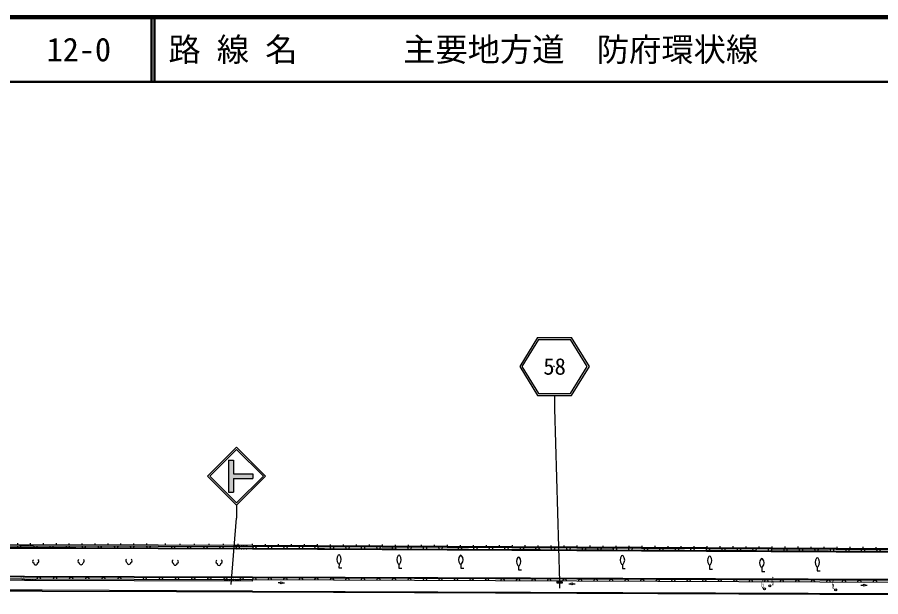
# Model space of a CAD drawing. Units: millimetres, scale not verified. Extents: x 40000 to 680000, y 20000 to 380000.
# Drawn here: x 156972 to 290712, y 290180 to 380000 of the extents above; entities that cross this region are included whole.
import ezdxf
from ezdxf.enums import TextEntityAlignment as Align

# ---------------------------------------------------------------- set-up
doc = ezdxf.new("R2010")
doc.units = ezdxf.units.MM
doc.header["$LTSCALE"] = 1000
for name, color, linetype, lineweight in [('M-BGD', 7, 'Continuous', 25), ('M-BGD-EXST', 7, 'Continuous', 25), ('M-STR-STRC', 7, 'Continuous', 25), ('M-TTL', 2, 'Continuous', 140), ('M-TTL-LINE', 7, 'Continuous', 50)]:
    doc.layers.add(name, color=color, linetype=linetype, lineweight=lineweight)
doc.layers.add('M-TTL-TXT', color=7, linetype='Continuous')
doc.styles.add('ＭＳ ゴシック', font='')
doc.styles.add('ＭＳ 明朝', font='')
doc.styles.get('ＭＳ ゴシック').set_extended_font_data('MS Gothic')
doc.styles.get('ＭＳ 明朝').set_extended_font_data('MS Mincho')

msp = doc.modelspace()

# ---------------------------------------------------------------- hatches: boundary and pattern name
at = {"layer": 'M-STR-STRC'}
msp.add_hatch(color=256, dxfattribs=at).paths.add_polyline_path([(189692, 311371), (190442, 311371), (190442, 309246), (193442, 309246), (193442, 308496), (190442, 308496), (190442, 306371), (189692, 306371)])

# ---------------------------------------------------------------- linework, layer by layer
at = {"layer": 'M-BGD'}
for p, q in [((157034, 298232), (157035, 298482)), ((159034, 298226), (159035, 298476)), ((161034, 298219), (161035, 298469)), ((163034, 298213), (163035, 298463)), ((165034, 298206), (165035, 298456)), ((167034, 298200), (167035, 298450)), ((169034, 298193), (169035, 298443)), ((171034, 298187), (171035, 298437)), ((173034, 298180), (173035, 298430)), ((175034, 298174), (175035, 298424)), ((177034, 298167), (177035, 298417)), ((179940, 298157), (179941, 298407)), ((182185, 298149), (182186, 298399)), ((184431, 298140), (184432, 298390)), ((186676, 298132), (186677, 298382)), ((188921, 298124), (188922, 298374)), ((191167, 298115), (191167, 298365)), ((193412, 298107), (193413, 298357)), ((195424, 298097), (195425, 298347)), ((197436, 298087), (197437, 298337)), ((199448, 298077), (199449, 298327)), ((201460, 298068), (201461, 298318)), ((203472, 298058), (203473, 298308)), ((205484, 298048), (205485, 298298)), ((207495, 298038), (207497, 298288)), ((209507, 298028), (209509, 298278)), ((211519, 298019), (211521, 298269)), ((213531, 298009), (213533, 298259)), ((215543, 297999), (215544, 298249)), ((419542, 296436), (193409, 297537)), ((419597, 296555), (193410, 297657)), ((419736, 296855), (193411, 297957)), ((419806, 297004), (193412, 298107)), ((217555, 297989), (217556, 298239)), ((219567, 297979), (219568, 298229)), ((221579, 297970), (221580, 298220)), ((223591, 297960), (223592, 298210)), ((225603, 297950), (225604, 298200)), ((227615, 297940), (227616, 298190)), ((229627, 297931), (229628, 298180)), ((231639, 297921), (231640, 298171)), ((233651, 297911), (233652, 298161)), ((235663, 297901), (235664, 298151)), ((237675, 297891), (237676, 298141)), ((239687, 297882), (239688, 298132)), ((241699, 297872), (241700, 298122)), ((243711, 297862), (243712, 298112)), ((245722, 297852), (245724, 298102)), ((247734, 297842), (247736, 298092)), ((249746, 297833), (249748, 298083)), ((251758, 297823), (251760, 298073)), ((253770, 297813), (253771, 298063)), ((255782, 297803), (255783, 298053)), ((257794, 297793), (257795, 298043)), ((259806, 297784), (259807, 298034)), ((261818, 297774), (261819, 298024)), ((263830, 297764), (263831, 298014)), ((265842, 297754), (265843, 298004)), ((267854, 297744), (267855, 297994)), ((269866, 297735), (269867, 297985)), ((271878, 297725), (271879, 297975)), ((273890, 297715), (273891, 297965)), ((275902, 297705), (275903, 297955)), ((277914, 297695), (277915, 297945)), ((279926, 297686), (279927, 297936)), ((281938, 297676), (281939, 297926)), ((283950, 297666), (283951, 297916)), ((285961, 297656), (285963, 297906)), ((287973, 297646), (287975, 297896)), ((289985, 297637), (289987, 297887)), ((206805, 295291), (206801, 294658)), ((206801, 294658), (207256, 294655)), ((216092, 295243), (216087, 294610)), ((216087, 294610), (216543, 294607)), ((225665, 295231), (225660, 294598)), ((225660, 294598), (226116, 294595)), ((234616, 294970), (234612, 294337)), ((234612, 294337), (235068, 294334)), ((250697, 295189), (250692, 294556)), ((250692, 294556), (251148, 294553)), ((264202, 295112), (264198, 294479)), ((264198, 294479), (264653, 294476)), ((272288, 294751), (272283, 294118)), ((280890, 294834), (280886, 294201)), ((193395, 293107), (175059, 293160)), ((390447, 292445), (193395, 293227)), ((390447, 292315), (193395, 293107)), ((272283, 294118), (272739, 294115)), ((280886, 294201), (281341, 294198)), ((193393, 292607), (193394, 292807)), ((390444, 291995), (193394, 292807))]:
    msp.add_line(p, q, dxfattribs=at)
for points in [[(193412, 298107), (178818, 298161), (153250, 298244), (134967, 298308), (117216, 298338), (96398, 298374)], [(193410, 297657), (178816, 297711), (153248, 297794), (134966, 297858), (117216, 297888), (96397, 297924)], [(193410, 297537), (178816, 297591), (153248, 297674), (134966, 297738), (117216, 297768), (96397, 297804)], [(96398, 298224), (117216, 298188), (134967, 298158), (153249, 298094), (178817, 298011), (193411, 297957)], [(193393, 292607), (175058, 292660), (158090, 292703), (133947, 292804), (115595, 292874), (96438, 292929)], [(193394, 292807), (175058, 292860), (158090, 292903), (133948, 293004), (115596, 293074), (96439, 293129)], [(193395, 293227), (175060, 293280), (158092, 293323), (115686, 293494), (96440, 293549)], [(175059, 293160), (158091, 293203), (115598, 293374)]]:
    msp.add_lwpolyline(points, dxfattribs=at)
for centre in [(157428, 297703), (157440, 298180), (157684, 297732), (157705, 298133), (158014, 298172), (158032, 297709), (158350, 298128), (158391, 297727), (158666, 298170), (158731, 297707), (159037, 297727), (159040, 298134), (159364, 298165), (159389, 297702), (190830, 298067), (190998, 297593), (191114, 298017), (191315, 297610), (191370, 298065), (191712, 297594), (191728, 298026), (192063, 297612), (192103, 298069), (192470, 298027), (192500, 297596), (157597, 293258), (157952, 293273), (158338, 293255), (158495, 292854), (158636, 293280), (159046, 293267), (159384, 293278), (159722, 293252), (189445, 293173), (189827, 293178), (190138, 293174), (190476, 293170), (190814, 293175), (191131, 293179), (191520, 293170), (157808, 292842), (158110, 292765), (158750, 292770), (159007, 292840), (159354, 292772), (159765, 292838), (189174, 292759), (189482, 292685), (189817, 292761), (190155, 292677), (190497, 292744), (190831, 292679), (191130, 292739), (191475, 292681)]:
    msp.add_circle(centre, 49, dxfattribs=at)
for centre, radius, start, end in [((157283, 298081), 300, 179.81408, 359.81408), ((159783, 298073), 300, 179.81408, 359.81408), ((162283, 298065), 300, 179.81408, 359.81408), ((164783, 298057), 300, 179.81408, 359.81408), ((167283, 298049), 300, 179.81408, 359.81408), ((169783, 298041), 300, 179.81408, 359.81408), ((172283, 298033), 300, 179.81408, 359.81408), ((174783, 298025), 300, 179.81408, 359.81408), ((177283, 298016), 300, 179.81408, 359.81408), ((181114, 298003), 300, 179.78569, 359.78569), ((183614, 297994), 300, 179.78569, 359.78569), ((186114, 297984), 300, 179.78569, 359.78569), ((188614, 297975), 300, 179.78569, 359.78569), ((191114, 297965), 300, 179.78569, 359.78569), ((193711, 297956), 300, 179.75404, 359.6879), ((196113, 297944), 300, 179.75404, 359.6879), ((198514, 297932), 300, 179.75404, 359.6879), ((200915, 297920), 300, 179.75404, 359.6879), ((203317, 297909), 300, 179.75404, 359.6879), ((205718, 297897), 300, 179.75404, 359.6879), ((208119, 297885), 300, 179.75404, 359.6879), ((210521, 297874), 300, 179.75404, 359.6879), ((212922, 297862), 300, 179.75404, 359.6879), ((215324, 297850), 300, 179.75404, 359.6879), ((217725, 297839), 300, 179.75404, 359.6879), ((220126, 297827), 300, 179.75404, 359.6879), ((222528, 297815), 300, 179.75404, 359.6879), ((225529, 297801), 300, 179.75404, 359.6879), ((227931, 297789), 300, 179.75404, 359.6879), ((230332, 297777), 300, 179.75404, 359.6879), ((232733, 297766), 300, 179.75404, 359.6879), ((235135, 297754), 300, 179.75404, 359.6879), ((237536, 297742), 300, 179.75404, 359.6879), ((239937, 297730), 300, 179.75404, 359.6879), ((242339, 297719), 300, 179.75404, 359.6879), ((244740, 297707), 300, 179.75404, 359.6879), ((247142, 297695), 300, 179.75404, 359.6879), ((249543, 297684), 300, 179.75404, 359.6879), ((251944, 297672), 300, 179.75404, 359.6879), ((254346, 297660), 300, 179.75404, 359.6879), ((256747, 297649), 300, 179.75404, 359.6879), ((259148, 297637), 300, 179.75404, 359.6879), ((261550, 297625), 300, 179.75404, 359.6879), ((263951, 297614), 300, 179.75404, 359.6879), ((266352, 297602), 300, 179.75404, 359.6879), ((268754, 297590), 300, 179.75404, 359.6879), ((271155, 297578), 300, 179.75404, 359.6879), ((273556, 297567), 300, 179.75404, 359.6879), ((275958, 297555), 300, 179.75404, 359.6879), ((278359, 297543), 300, 179.75404, 359.6879), ((280761, 297532), 300, 179.75404, 359.6879), ((283162, 297520), 300, 179.75404, 359.6879), ((285563, 297508), 300, 179.75404, 359.6879), ((287965, 297497), 300, 179.75404, 359.6879), ((290366, 297485), 300, 179.75404, 359.6879), ((159594, 295683), 268, 115.6848, 254.93193), ((160058, 295679), 268, 284.26361, 63.51074), ((166625, 295708), 268, 115.6848, 254.93193), ((167090, 295705), 268, 284.26361, 63.51074), ((174031, 295756), 268, 115.6848, 254.93193), ((174495, 295753), 268, 284.26361, 63.51074), ((181211, 295631), 268, 115.6848, 254.93193), ((181675, 295627), 268, 284.26361, 63.51074), ((187993, 295608), 268, 115.6848, 254.93193), ((188457, 295605), 268, 284.26361, 63.51074), ((207474, 295970), 1013, 140.91558, 218.27996), ((206814, 296481), 179, 44.59778, 134.59776), ((206146, 295979), 1013, 320.91558, 38.27996), ((216761, 295922), 1013, 140.91558, 218.27996), ((216100, 296433), 179, 44.59778, 134.59776), ((215433, 295931), 1013, 320.91558, 38.27996), ((226333, 295910), 1013, 140.91558, 218.27996), ((225673, 296421), 179, 44.59778, 134.59776), ((225005, 295919), 1013, 320.91558, 38.27996), ((235285, 295649), 1013, 140.91558, 218.27996), ((234625, 296160), 179, 44.59778, 134.59776), ((233957, 295658), 1013, 320.91558, 38.27996), ((251365, 295868), 1013, 140.91558, 218.27996), ((250705, 296379), 179, 44.59778, 134.59776), ((250038, 295877), 1013, 320.91558, 38.27996), ((264871, 295791), 1013, 140.91558, 218.27996), ((264210, 296301), 179, 44.59778, 134.59776), ((263543, 295800), 1013, 320.91558, 38.27996), ((272956, 295430), 1013, 140.91558, 218.27996), ((272296, 295941), 179, 44.59778, 134.59776), ((271628, 295439), 1013, 320.91558, 38.27996), ((281559, 295513), 1013, 140.91558, 218.27996), ((280899, 296024), 179, 44.59778, 134.59776), ((280231, 295522), 1013, 320.91558, 38.27996), ((159824, 295422), 300, 179.59777, 359.59777), ((166856, 295447), 300, 179.59777, 359.59777), ((174261, 295495), 300, 179.59777, 359.59777), ((181441, 295370), 300, 179.59777, 359.59777), ((188223, 295347), 300, 179.59777, 359.59777), ((206806, 295468), 179, 224.59778, 314.59776), ((216093, 295420), 179, 224.59778, 314.59776), ((225666, 295408), 179, 224.59778, 314.59776), ((234618, 295147), 179, 224.59778, 314.59776), ((250698, 295366), 179, 224.59778, 314.59776), ((264203, 295289), 179, 224.59778, 314.59776), ((272289, 294928), 179, 224.59778, 314.59776), ((280891, 295011), 179, 224.59778, 314.59776), ((160324, 292897), 300, 359.85477, 179.85477), ((162824, 292891), 300, 359.85477, 179.85477), ((165324, 292885), 300, 359.85477, 179.85477), ((167824, 292878), 300, 359.85477, 179.85477), ((170324, 292872), 300, 359.85477, 179.85477), ((172824, 292866), 300, 359.85477, 179.85477), ((176726, 292855), 300, 359.83448, 179.83448), ((179226, 292848), 300, 359.83448, 179.83448), ((181726, 292841), 300, 359.83448, 179.83448), ((184226, 292833), 300, 359.83448, 179.83448), ((186726, 292826), 300, 359.83448, 179.83448), ((189226, 292819), 300, 359.83448, 179.83448), ((191726, 292812), 300, 359.83448, 179.83448), ((193694, 292805), 300, 359.83721, 179.69036), ((196097, 292795), 300, 359.83721, 179.69036), ((198500, 292785), 300, 359.83721, 179.69036), ((200903, 292776), 300, 359.83721, 179.69036), ((203306, 292766), 300, 359.83721, 179.69036), ((205709, 292756), 300, 359.83721, 179.69036), ((208112, 292746), 300, 359.83721, 179.69036), ((210515, 292736), 300, 359.83721, 179.69036), ((212918, 292726), 300, 359.83721, 179.69036), ((215321, 292716), 300, 359.83721, 179.69036), ((217725, 292706), 300, 359.83721, 179.69036), ((220128, 292696), 300, 359.83721, 179.69036), ((222531, 292686), 300, 359.83721, 179.69036), ((224934, 292676), 300, 359.83721, 179.69036), ((227337, 292667), 300, 359.83721, 179.69036), ((229740, 292657), 300, 359.83721, 179.69036), ((232143, 292647), 300, 359.83721, 179.69036), ((234546, 292637), 300, 359.83721, 179.69036), ((236949, 292627), 300, 359.83721, 179.69036), ((239352, 292617), 300, 359.83721, 179.69036), ((241755, 292607), 300, 359.83721, 179.69036), ((244158, 292597), 300, 359.83721, 179.69036), ((246561, 292587), 300, 359.83721, 179.69036), ((248964, 292577), 300, 359.83721, 179.69036), ((251367, 292568), 300, 359.83721, 179.69036), ((253770, 292558), 300, 359.83721, 179.69036), ((256173, 292548), 300, 359.83721, 179.69036), ((258577, 292538), 300, 359.83721, 179.69036), ((260980, 292528), 300, 359.83721, 179.69036), ((263383, 292518), 300, 359.83721, 179.69036), ((265786, 292508), 300, 359.83721, 179.69036), ((268189, 292498), 300, 359.83721, 179.69036), ((270592, 292488), 300, 359.83721, 179.69036), ((272995, 292478), 300, 359.83721, 179.69036), ((275398, 292468), 300, 359.83721, 179.69036), ((277801, 292459), 300, 359.83721, 179.69036), ((280204, 292449), 300, 359.83721, 179.69036), ((282607, 292439), 300, 359.83721, 179.69036), ((285010, 292429), 300, 359.83721, 179.69036), ((287413, 292419), 300, 359.83721, 179.69036), ((289816, 292409), 300, 359.83721, 179.69036)]:
    msp.add_arc(centre, radius, start, end, dxfattribs=at)
at = {"layer": 'M-BGD-EXST'}
for p, q in [((197715, 292317), (197365, 292318)), ((198015, 292316), (198365, 292315)), ((240595, 292267), (240597, 292517)), ((241345, 292261), (240595, 292267)), ((240597, 292517), (241347, 292511)), ((240972, 292514), (240965, 291514)), ((241347, 292511), (241345, 292261)), ((242379, 292166), (242729, 292165)), ((243029, 292164), (243379, 292162)), ((287637, 291969), (287987, 291967)), ((288287, 291966), (288637, 291964))]:
    msp.add_line(p, q, dxfattribs=at)
for centre in [(197865, 292317), (242879, 292165), (273534, 291865), (288137, 291967), (272705, 291391), (283734, 291234)]:
    msp.add_circle(centre, 150, dxfattribs=at)
at = {"layer": 'M-STR-STRC'}
for p, q in [((237558, 330375), (234794, 325875)), ((237558, 330375), (242830, 330375)), ((245594, 325875), (242830, 330375)), ((237726, 330075), (235146, 325875)), ((237726, 330075), (242662, 330075)), ((245242, 325875), (242662, 330075)), ((234794, 325875), (237558, 321375)), ((235146, 325875), (237726, 321675)), ((240041, 325952), (240194, 325875)), ((242662, 321675), (245242, 325875)), ((242830, 321375), (245594, 325875)), ((237558, 321375), (242830, 321375)), ((237726, 321675), (242662, 321675)), ((240194, 321375), (240194, 319375)), ((240194, 319375), (240972, 292514)), ((186443, 308871), (190943, 313371)), ((186796, 308871), (190943, 313018)), ((195443, 308871), (190943, 313371)), ((195090, 308871), (190943, 313018)), ((189692, 311371), (189692, 306371)), ((189692, 311371), (190442, 311371)), ((190442, 311371), (190442, 309246)), ((190442, 309246), (193442, 309246)), ((193442, 309246), (193442, 308496)), ((186443, 308871), (190943, 304371)), ((186796, 308871), (190943, 304724)), ((190442, 308496), (193442, 308496)), ((190442, 308496), (190442, 306371)), ((190943, 304724), (195090, 308871)), ((190943, 304371), (195443, 308871)), ((189692, 306371), (190442, 306371)), ((190943, 304371), (190943, 302371)), ((190078, 292069), (190943, 302371)), ((193387, 290920), (390432, 290180)), ((193388, 291070), (390432, 290330))]:
    msp.add_line(p, q, dxfattribs=at)
for points in [[(193388, 291069), (181660, 291121), (160831, 291211), (147599, 291223)], [(147599, 291073), (160831, 291061), (181659, 290971), (193387, 290919)]]:
    msp.add_lwpolyline(points, dxfattribs=at)
at = {"layer": 'M-TTL'}
msp.add_line((680000, 380000), (40000, 380000), dxfattribs=at)
at = {"layer": 'M-TTL-LINE'}
for p, q in [((177750, 380000), (177750, 370000)), ((178250, 380000), (178250, 370000)), ((40000, 370000), (680000, 370000))]:
    msp.add_line(p, q, dxfattribs=at)

# ---------------------------------------------------------------- texts
at = {"layer": 'M-BGD-EXST', "style": 'ＭＳ 明朝', "width": 0.3}
for p in [(273801, 291555), (272225, 291109), (283152, 291016)]:
    msp.add_text('G', height=1320, rotation=359.598, dxfattribs=at).set_placement(p, align=Align.BOTTOM_LEFT)
at = {"layer": 'M-STR-STRC', "style": 'ＭＳ ゴシック'}
msp.add_text('58', height=2566, dxfattribs=at).set_placement((240194, 325875), align=Align.MIDDLE_CENTER)
at = {"layer": 'M-TTL-TXT', "style": 'ＭＳ ゴシック'}
for s, p in [('路 線 名', (180380, 375000)), ('主要地方道\u3000防府環状線', (216734, 375000)), ('12-0', (161521, 375000))]:
    msp.add_text(s, height=3666, dxfattribs=at).set_placement(p, align=Align.MIDDLE_LEFT)

doc.saveas('drawing.dxf')
